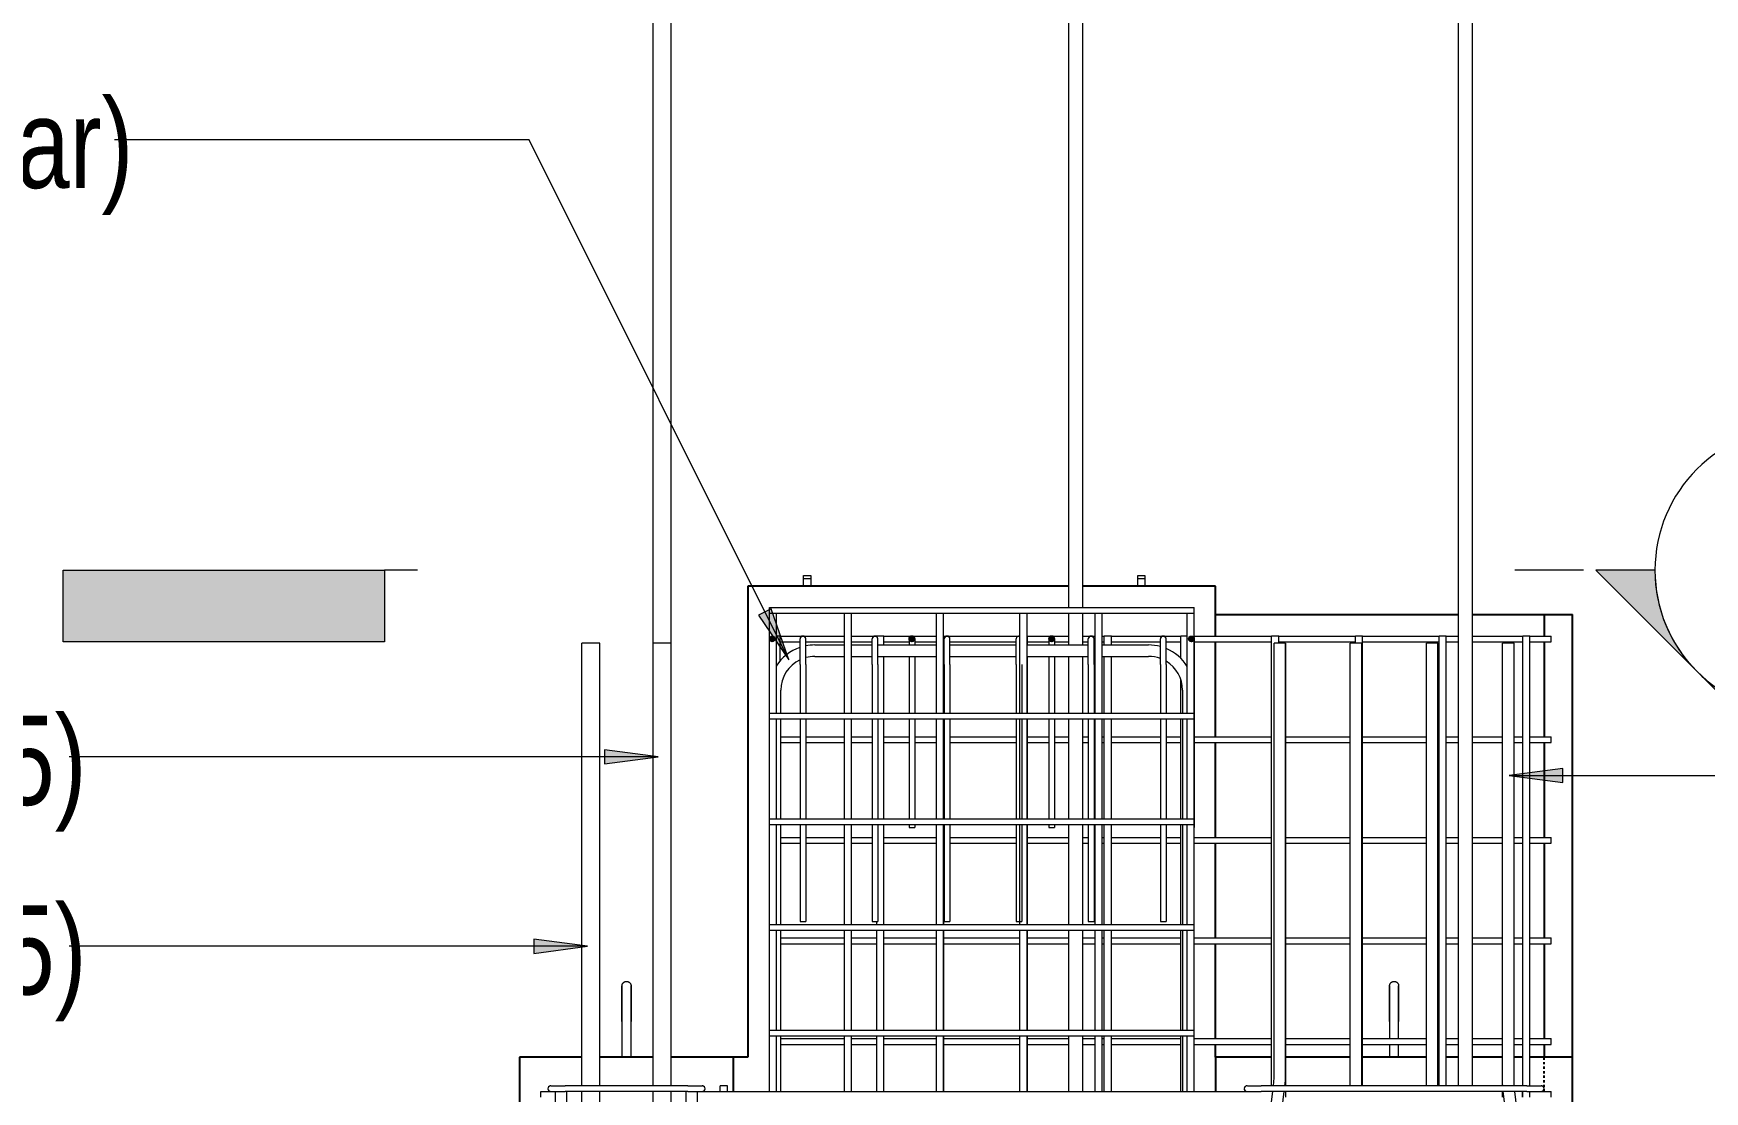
# Model space of a CAD drawing. Header units: millimetres. Extents: x -8986 to 3673, y -4076 to 6166.
# Drawn here: x -7144 to -4804, y 2992 to 4474 of the extents above; entities that cross this region are included whole.
import ezdxf

# ---------------------------------------------------------------- set-up
doc = ezdxf.new("R2010")
doc.units = ezdxf.units.MM
doc.linetypes.add('Dash', pattern=[6.36, 3.18, -3.18])
for name, color, linetype, lineweight in [('A-GENM', 13, 'Continuous', 18), ('A-WALL', 113, 'Continuous', 25), ('A-WALL-HDLN', 110, 'Dash', 25), ('G-ANNO-SYMB', 111, 'Continuous', 9), ('S-RBAR', 171, 'Continuous', 18), ('S-RBAR-IDEN', 171, 'Continuous', 9)]:
    doc.layers.add(name, color=color, linetype=linetype, lineweight=lineweight)
doc.styles.add('Nirmala UI Semilight', font='NirmalaS.ttf', dxfattribs={"width": 0.8, "height": 125})

# ---------------------------------------------------------------- blocks, each defined once
blk = doc.blocks.new('12_7Ø_ Lifting Insert_COLUMN - 12_9Ø Lifting insert-V2-Elevation Front 1')
at = {"layer": 'A-GENM'}
for p, q in [((-6320.2, 3090), (-6320.2, 3040)), ((-6307.5, 3040), (-6307.5, 3090))]:
    blk.add_line(p, q, dxfattribs=at)
at = {"layer": 'A-GENM', "flags": 128}
for points in [[(-6320.2, 3140), (-6320.1, 3140.3), (-6320.1, 3140.5), (-6320.1, 3140.8), (-6320.1, 3141), (-6320, 3141.3), (-6320, 3141.5), (-6319.9, 3141.8), (-6319.8, 3142), (-6319.7, 3142.2), (-6319.7, 3142.5), (-6319.5, 3142.7), (-6319.4, 3142.9), (-6319.3, 3143.2), (-6319.2, 3143.4), (-6319, 3143.6), (-6318.9, 3143.8), (-6318.7, 3144), (-6318.6, 3144.2), (-6318.4, 3144.4), (-6318.2, 3144.6), (-6318, 3144.7), (-6317.8, 3144.9), (-6317.7, 3145.1), (-6317.4, 3145.2), (-6317.2, 3145.3), (-6317, 3145.5), (-6316.8, 3145.6), (-6316.6, 3145.7), (-6316.3, 3145.8), (-6316.1, 3145.9), (-6315.9, 3146), (-6315.6, 3146.1), (-6315.4, 3146.2), (-6315.1, 3146.2), (-6314.9, 3146.3), (-6314.6, 3146.3), (-6314.4, 3146.3), (-6314.1, 3146.3), (-6313.9, 3146.3), (-6313.6, 3146.3), (-6313.4, 3146.3), (-6313.1, 3146.3), (-6312.9, 3146.3), (-6312.6, 3146.2), (-6312.4, 3146.2), (-6312.1, 3146.1), (-6311.9, 3146), (-6311.6, 3146), (-6311.4, 3145.9), (-6311.2, 3145.8), (-6310.9, 3145.7), (-6310.7, 3145.5), (-6310.5, 3145.4), (-6310.3, 3145.3), (-6310.1, 3145.1), (-6309.9, 3145), (-6309.7, 3144.8), (-6309.5, 3144.6), (-6309.3, 3144.5), (-6309.1, 3144.3), (-6309, 3144.1), (-6308.8, 3143.9), (-6308.6, 3143.7), (-6308.5, 3143.5), (-6308.4, 3143.3), (-6308.2, 3143.1), (-6308.1, 3142.8), (-6308, 3142.6), (-6307.9, 3142.4), (-6307.8, 3142.1), (-6307.7, 3141.9), (-6307.7, 3141.6), (-6307.6, 3141.4), (-6307.6, 3141.1), (-6307.5, 3140.9), (-6307.5, 3140.6), (-6307.5, 3140.4), (-6307.5, 3140.1), (-6307.5, 3140)], [(-6320.2, 3090), (-6320.2, 3092), (-6320.2, 3094), (-6320.2, 3096), (-6320.2, 3098), (-6320.2, 3099.9), (-6320.2, 3101.9), (-6320.2, 3103.8), (-6320.2, 3105.7), (-6320.2, 3107.6), (-6320.2, 3109.5), (-6320.2, 3111.3), (-6320.2, 3113.1), (-6320.2, 3114.8), (-6320.2, 3116.6), (-6320.2, 3118.2), (-6320.2, 3119.9), (-6320.2, 3121.4), (-6320.2, 3123), (-6320.2, 3124.4), (-6320.2, 3125.9), (-6320.2, 3127.2), (-6320.2, 3128.5), (-6320.2, 3129.8), (-6320.2, 3131), (-6320.2, 3132.1), (-6320.2, 3133.1), (-6320.2, 3134.1), (-6320.2, 3135), (-6320.2, 3135.8), (-6320.2, 3136.6), (-6320.2, 3137.3), (-6320.2, 3137.9), (-6320.2, 3138.4), (-6320.2, 3138.9), (-6320.2, 3139.3), (-6320.2, 3139.6), (-6320.2, 3139.8), (-6320.2, 3139.9), (-6320.2, 3140), (-6320.2, 3140)], [(-6320.2, 3140), (-6320.2, 3140), (-6320.2, 3139.8), (-6320.2, 3139.6), (-6320.2, 3139.4), (-6320.2, 3139), (-6320.2, 3138.6), (-6320.2, 3138.1), (-6320.2, 3137.5), (-6320.2, 3136.8), (-6320.2, 3136.1), (-6320.2, 3135.2), (-6320.2, 3134.3), (-6320.2, 3133.4), (-6320.2, 3132.4), (-6320.2, 3131.3), (-6320.2, 3130.1), (-6320.2, 3128.9), (-6320.2, 3127.6), (-6320.2, 3126.2), (-6320.2, 3124.8), (-6320.2, 3123.4), (-6320.2, 3121.9), (-6320.2, 3120.3), (-6320.2, 3118.7), (-6320.2, 3117), (-6320.2, 3115.3), (-6320.2, 3113.6), (-6320.2, 3111.8), (-6320.2, 3110), (-6320.2, 3108.1), (-6320.2, 3106.2), (-6320.2, 3104.3), (-6320.2, 3102.4), (-6320.2, 3100.5), (-6320.2, 3098.5), (-6320.2, 3096.5), (-6320.2, 3094.5), (-6320.2, 3092.5), (-6320.2, 3090.5), (-6320.2, 3090)], [(-6307.5, 3090), (-6307.5, 3092), (-6307.5, 3094), (-6307.5, 3096), (-6307.5, 3098), (-6307.5, 3099.9), (-6307.5, 3101.9), (-6307.5, 3103.8), (-6307.5, 3105.7), (-6307.5, 3107.6), (-6307.5, 3109.5), (-6307.5, 3111.3), (-6307.5, 3113.1), (-6307.5, 3114.8), (-6307.5, 3116.6), (-6307.5, 3118.2), (-6307.5, 3119.9), (-6307.5, 3121.4), (-6307.5, 3123), (-6307.5, 3124.4), (-6307.5, 3125.9), (-6307.5, 3127.2), (-6307.5, 3128.5), (-6307.5, 3129.8), (-6307.5, 3131), (-6307.5, 3132.1), (-6307.5, 3133.1), (-6307.5, 3134.1), (-6307.5, 3135), (-6307.5, 3135.8), (-6307.5, 3136.6), (-6307.5, 3137.3), (-6307.5, 3137.9), (-6307.5, 3138.4), (-6307.5, 3138.9), (-6307.5, 3139.3), (-6307.5, 3139.6), (-6307.5, 3139.8), (-6307.5, 3139.9), (-6307.5, 3140), (-6307.5, 3140)], [(-6307.5, 3140), (-6307.5, 3140), (-6307.5, 3139.8), (-6307.5, 3139.6), (-6307.5, 3139.4), (-6307.5, 3139), (-6307.5, 3138.6), (-6307.5, 3138.1), (-6307.5, 3137.5), (-6307.5, 3136.8), (-6307.5, 3136.1), (-6307.5, 3135.2), (-6307.5, 3134.3), (-6307.5, 3133.4), (-6307.5, 3132.4), (-6307.5, 3131.3), (-6307.5, 3130.1), (-6307.5, 3128.9), (-6307.5, 3127.6), (-6307.5, 3126.2), (-6307.5, 3124.8), (-6307.5, 3123.4), (-6307.5, 3121.9), (-6307.5, 3120.3), (-6307.5, 3118.7), (-6307.5, 3117), (-6307.5, 3115.3), (-6307.5, 3113.6), (-6307.5, 3111.8), (-6307.5, 3110), (-6307.5, 3108.1), (-6307.5, 3106.2), (-6307.5, 3104.3), (-6307.5, 3102.4), (-6307.5, 3100.5), (-6307.5, 3098.5), (-6307.5, 3096.5), (-6307.5, 3094.5), (-6307.5, 3092.5), (-6307.5, 3090.5), (-6307.5, 3090)]]:
    blk.add_lwpolyline(points, dxfattribs=at)
blk = doc.blocks.new('RR spread anchor face based - RR-SA-3_0-200-1726827-Elevation Front 1')
at = {"layer": 'A-GENM'}
for p, q in [((-6065.8, 3710), (-6065.8, 3715)), ((-6065.8, 3715), (-6055.8, 3715)), ((-6065.8, 3700), (-6065.8, 3710)), ((-6055.8, 3710), (-6065.8, 3710)), ((-6055.8, 3715), (-6055.8, 3710)), ((-6055.8, 3710), (-6055.8, 3700))]:
    blk.add_line(p, q, dxfattribs=at)
blk = doc.blocks.new('12_7Ø_ Lifting Insert_COLUMN - 12_9Ø Lifting insert-V5-Elevation Front 1')
at = {"layer": 'A-GENM'}
for p, q in [((-5245.2, 3090), (-5245.2, 3066.1)), ((-5232.5, 3066.1), (-5232.5, 3090)), ((-5245.2, 3058.1), (-5245.2, 3040)), ((-5232.5, 3040), (-5232.5, 3058.1))]:
    blk.add_line(p, q, dxfattribs=at)
at = {"layer": 'A-GENM', "flags": 128}
for points in [[(-5245.2, 3140), (-5245.1, 3140.3), (-5245.1, 3140.5), (-5245.1, 3140.8), (-5245.1, 3141), (-5245, 3141.3), (-5245, 3141.5), (-5244.9, 3141.8), (-5244.8, 3142), (-5244.7, 3142.2), (-5244.7, 3142.5), (-5244.5, 3142.7), (-5244.4, 3142.9), (-5244.3, 3143.2), (-5244.2, 3143.4), (-5244, 3143.6), (-5243.9, 3143.8), (-5243.7, 3144), (-5243.6, 3144.2), (-5243.4, 3144.4), (-5243.2, 3144.6), (-5243, 3144.7), (-5242.8, 3144.9), (-5242.7, 3145.1), (-5242.4, 3145.2), (-5242.2, 3145.3), (-5242, 3145.5), (-5241.8, 3145.6), (-5241.6, 3145.7), (-5241.3, 3145.8), (-5241.1, 3145.9), (-5240.9, 3146), (-5240.6, 3146.1), (-5240.4, 3146.2), (-5240.1, 3146.2), (-5239.9, 3146.3), (-5239.6, 3146.3), (-5239.4, 3146.3), (-5239.1, 3146.3), (-5238.9, 3146.3), (-5238.6, 3146.3), (-5238.4, 3146.3), (-5238.1, 3146.3), (-5237.9, 3146.3), (-5237.6, 3146.2), (-5237.4, 3146.2), (-5237.1, 3146.1), (-5236.9, 3146), (-5236.6, 3146), (-5236.4, 3145.9), (-5236.2, 3145.8), (-5235.9, 3145.7), (-5235.7, 3145.5), (-5235.5, 3145.4), (-5235.3, 3145.3), (-5235.1, 3145.1), (-5234.9, 3145), (-5234.7, 3144.8), (-5234.5, 3144.6), (-5234.3, 3144.5), (-5234.1, 3144.3), (-5234, 3144.1), (-5233.8, 3143.9), (-5233.6, 3143.7), (-5233.5, 3143.5), (-5233.4, 3143.3), (-5233.2, 3143.1), (-5233.1, 3142.8), (-5233, 3142.6), (-5232.9, 3142.4), (-5232.8, 3142.1), (-5232.7, 3141.9), (-5232.7, 3141.6), (-5232.6, 3141.4), (-5232.6, 3141.1), (-5232.5, 3140.9), (-5232.5, 3140.6), (-5232.5, 3140.4), (-5232.5, 3140.1), (-5232.5, 3140)], [(-5245.2, 3090), (-5245.2, 3092), (-5245.2, 3094), (-5245.2, 3096), (-5245.2, 3098), (-5245.2, 3099.9), (-5245.2, 3101.9), (-5245.2, 3103.8), (-5245.2, 3105.7), (-5245.2, 3107.6), (-5245.2, 3109.5), (-5245.2, 3111.3), (-5245.2, 3113.1), (-5245.2, 3114.8), (-5245.2, 3116.6), (-5245.2, 3118.2), (-5245.2, 3119.9), (-5245.2, 3121.4), (-5245.2, 3123), (-5245.2, 3124.4), (-5245.2, 3125.9), (-5245.2, 3127.2), (-5245.2, 3128.5), (-5245.2, 3129.8), (-5245.2, 3131), (-5245.2, 3132.1), (-5245.2, 3133.1), (-5245.2, 3134.1), (-5245.2, 3135), (-5245.2, 3135.8), (-5245.2, 3136.6), (-5245.2, 3137.3), (-5245.2, 3137.9), (-5245.2, 3138.4), (-5245.2, 3138.9), (-5245.2, 3139.3), (-5245.2, 3139.6), (-5245.2, 3139.8), (-5245.2, 3139.9), (-5245.2, 3140), (-5245.2, 3140)], [(-5245.2, 3140), (-5245.2, 3140), (-5245.2, 3139.8), (-5245.2, 3139.6), (-5245.2, 3139.4), (-5245.2, 3139), (-5245.2, 3138.6), (-5245.2, 3138.1), (-5245.2, 3137.5), (-5245.2, 3136.8), (-5245.2, 3136.1), (-5245.2, 3135.2), (-5245.2, 3134.3), (-5245.2, 3133.4), (-5245.2, 3132.4), (-5245.2, 3131.3), (-5245.2, 3130.1), (-5245.2, 3128.9), (-5245.2, 3127.6), (-5245.2, 3126.2), (-5245.2, 3124.8), (-5245.2, 3123.4), (-5245.2, 3121.9), (-5245.2, 3120.3), (-5245.2, 3118.7), (-5245.2, 3117), (-5245.2, 3115.3), (-5245.2, 3113.6), (-5245.2, 3111.8), (-5245.2, 3110), (-5245.2, 3108.1), (-5245.2, 3106.2), (-5245.2, 3104.3), (-5245.2, 3102.4), (-5245.2, 3100.5), (-5245.2, 3098.5), (-5245.2, 3096.5), (-5245.2, 3094.5), (-5245.2, 3092.5), (-5245.2, 3090.5), (-5245.2, 3090)], [(-5232.5, 3090), (-5232.5, 3092), (-5232.5, 3094), (-5232.5, 3096), (-5232.5, 3098), (-5232.5, 3099.9), (-5232.5, 3101.9), (-5232.5, 3103.8), (-5232.5, 3105.7), (-5232.5, 3107.6), (-5232.5, 3109.5), (-5232.5, 3111.3), (-5232.5, 3113.1), (-5232.5, 3114.8), (-5232.5, 3116.6), (-5232.5, 3118.2), (-5232.5, 3119.9), (-5232.5, 3121.4), (-5232.5, 3123), (-5232.5, 3124.4), (-5232.5, 3125.9), (-5232.5, 3127.2), (-5232.5, 3128.5), (-5232.5, 3129.8), (-5232.5, 3131), (-5232.5, 3132.1), (-5232.5, 3133.1), (-5232.5, 3134.1), (-5232.5, 3135), (-5232.5, 3135.8), (-5232.5, 3136.6), (-5232.5, 3137.3), (-5232.5, 3137.9), (-5232.5, 3138.4), (-5232.5, 3138.9), (-5232.5, 3139.3), (-5232.5, 3139.6), (-5232.5, 3139.8), (-5232.5, 3139.9), (-5232.5, 3140), (-5232.5, 3140)], [(-5232.5, 3140), (-5232.5, 3140), (-5232.5, 3139.8), (-5232.5, 3139.6), (-5232.5, 3139.4), (-5232.5, 3139), (-5232.5, 3138.6), (-5232.5, 3138.1), (-5232.5, 3137.5), (-5232.5, 3136.8), (-5232.5, 3136.1), (-5232.5, 3135.2), (-5232.5, 3134.3), (-5232.5, 3133.4), (-5232.5, 3132.4), (-5232.5, 3131.3), (-5232.5, 3130.1), (-5232.5, 3128.9), (-5232.5, 3127.6), (-5232.5, 3126.2), (-5232.5, 3124.8), (-5232.5, 3123.4), (-5232.5, 3121.9), (-5232.5, 3120.3), (-5232.5, 3118.7), (-5232.5, 3117), (-5232.5, 3115.3), (-5232.5, 3113.6), (-5232.5, 3111.8), (-5232.5, 3110), (-5232.5, 3108.1), (-5232.5, 3106.2), (-5232.5, 3104.3), (-5232.5, 3102.4), (-5232.5, 3100.5), (-5232.5, 3098.5), (-5232.5, 3096.5), (-5232.5, 3094.5), (-5232.5, 3092.5), (-5232.5, 3090.5), (-5232.5, 3090)]]:
    blk.add_lwpolyline(points, dxfattribs=at)
blk = doc.blocks.new('Detail View - M_Section Tail - Filled Horizontal-14034-Elevation Front 1')
at = {"layer": 'G-ANNO-SYMB'}
blk.add_hatch(color=256, dxfattribs=at).paths.add_polyline_path([(-6652.6, 3622.1), (-6652.6, 3722.1), (-7102.6, 3722.1), (-7102.6, 3622.1)])
for p, q in [((-7102.6, 3622.1), (-7102.6, 3722.1)), ((-7102.6, 3722.1), (-6652.6, 3722.1)), ((-6652.6, 3722.1), (-6652.6, 3622.1)), ((-6652.6, 3622.1), (-7102.6, 3622.1))]:
    blk.add_line(p, q, dxfattribs=at)
blk = doc.blocks.new('Detail View - M_Section Head - Filled SHOP DWG-1002450-Elevation Front 1')
at = {"layer": 'G-ANNO-SYMB'}
h = blk.add_hatch(color=256, dxfattribs=at)
edge = h.paths.add_edge_path()
edge.add_line((-4956.3, 3722.1), (-4873.5, 3722.1))
edge.add_arc((-4673.5, 3722.1), 200, 180, 225)
edge.add_line((-4814.9, 3580.7), (-4956.3, 3722.1))
h = blk.add_hatch(color=256, dxfattribs=at)
edge = h.paths.add_edge_path()
edge.add_line((-4390.6, 3722.1), (-4532.1, 3580.7))
edge.add_arc((-4673.5, 3722.1), 200, 315, 360)
edge.add_line((-4473.5, 3722.1), (-4390.6, 3722.1))
h = blk.add_hatch(color=256, dxfattribs=at)
edge = h.paths.add_edge_path()
edge.add_line((-4673.5, 3439.3), (-4814.9, 3580.7))
edge.add_arc((-4673.5, 3722.1), 200, 225, 270)
edge.add_line((-4673.5, 3522.1), (-4673.5, 3439.3))
h = blk.add_hatch(color=256, dxfattribs=at)
edge = h.paths.add_edge_path()
edge.add_line((-4673.5, 3439.3), (-4673.5, 3522.1))
edge.add_arc((-4673.5, 3722.1), 200, 270, 315)
edge.add_line((-4532.1, 3580.7), (-4673.5, 3439.3))
for p, q in [((-4673.5, 3439.3), (-4956.3, 3722.1)), ((-4873.5, 3722.1), (-4956.3, 3722.1)), ((-4956.3, 3722.1), (-4814.9, 3580.7)), ((-4873.5, 3722.1), (-4956.3, 3722.1)), ((-4673.5, 3439.3), (-4390.6, 3722.1)), ((-4532.1, 3580.7), (-4390.6, 3722.1)), ((-4473.5, 3722.1), (-4390.6, 3722.1)), ((-4390.6, 3722.1), (-4473.5, 3722.1)), ((-4814.9, 3580.7), (-4673.5, 3439.3)), ((-4673.5, 3439.3), (-4532.1, 3580.7)), ((-4673.5, 3522.1), (-4673.5, 3439.3)), ((-4673.5, 3439.3), (-4673.5, 3522.1))]:
    blk.add_line(p, q, dxfattribs=at)
for start, end in [(360, 180), (180, 360), (180, 225), (315, 0), (225, 270), (270, 315)]:
    blk.add_arc((-4673.5, 3722.1), 200, start, end, dxfattribs=at)

msp = doc.modelspace()

# ---------------------------------------------------------------- hatches: boundary and pattern name
at = {"layer": 'S-RBAR'}
h = msp.add_hatch(color=256, dxfattribs=at)
edge = h.paths.add_edge_path()
edge.add_arc((-6109.80383, 3626), 4, 0, 360)
for points in [[(-6109.80383, 3622), (-6105.80383, 3626), (-6109.80383, 3630), (-6113.80383, 3626)], [(-5914.10001, 3622), (-5910.10001, 3626), (-5914.10001, 3630), (-5918.10001, 3626)], [(-5718.39619, 3622), (-5714.39619, 3626), (-5718.39619, 3630), (-5722.39619, 3626)], [(-5522.69238, 3622), (-5518.69238, 3626), (-5522.69238, 3630), (-5526.69238, 3626)]]:
    msp.add_hatch(color=256, dxfattribs=at).paths.add_polyline_path(points)
h = msp.add_hatch(color=256, dxfattribs=at)
edge = h.paths.add_edge_path()
edge.add_arc((-5914.10001, 3626), 4, 0, 360)
h = msp.add_hatch(color=256, dxfattribs=at)
edge = h.paths.add_edge_path()
edge.add_arc((-5718.39619, 3626), 4, 0, 360)
h = msp.add_hatch(color=256, dxfattribs=at)
edge = h.paths.add_edge_path()
edge.add_arc((-5522.69238, 3626), 4, 0, 360)
at = {"layer": 'S-RBAR-IDEN'}
for points in [[(-6086.66981, 3596.68939), (-6111.34651, 3668.19852), (-6129.01359, 3659.37511)], [(-6269.57649, 3460.79738), (-6344.57649, 3470.67131), (-6344.57649, 3450.92344)], [(-5077.7116, 3434.70061), (-5002.7116, 3424.82668), (-5002.7116, 3444.57455)], [(-6368.55571, 3195.45272), (-6443.55571, 3205.32666), (-6443.55571, 3185.57878)]]:
    msp.add_hatch(color=256, dxfattribs=at).paths.add_polyline_path(points)

# ---------------------------------------------------------------- linework, layer by layer
at = {"layer": 'A-WALL'}
for p, q in [((-5695.05383, 3700), (-6143.80383, 3700)), ((-6143.80383, 3700), (-6143.80383, 3040)), ((-5488.77608, 3700), (-5675.05383, 3700)), ((-5488.77608, 3630), (-5488.77608, 3700)), ((-5488.77608, 3660), (-5148.80383, 3660)), ((-5128.80383, 3660), (-4988.80383, 3660)), ((-5028.80383, 3660), (-5028.80383, 3630)), ((-4988.80383, -1395), (-4988.80383, 3660)), ((-5488.77608, 3489.03296), (-5488.77608, 3622)), ((-5028.80383, 3622), (-5028.80383, 3489.03296)), ((-5488.77608, 3348.06591), (-5488.77608, 3481.03296)), ((-5028.80383, 3481.03296), (-5028.80383, 3348.06591)), ((-5488.77608, 3207.09887), (-5488.77608, 3340.06591)), ((-5028.80383, 3340.06591), (-5028.80383, 3207.09887)), ((-5488.77608, 3066.13183), (-5488.77608, 3199.09887)), ((-5028.80383, 3199.09887), (-5028.80383, 3066.13183)), ((-5488.77608, 3040), (-5488.77608, 3058.13183)), ((-5028.80383, 3058.13183), (-5028.80383, 3040)), ((-6376.30383, 3040), (-6463.80383, 3040)), ((-6463.80383, 3040), (-6463.80383, -1395)), ((-6276.30383, 3040), (-6351.30383, 3040)), ((-6143.80383, 3040), (-6251.30383, 3040)), ((-6163.80383, 2992), (-6163.80383, 3040)), ((-5410.33233, 3040), (-5488.80383, 3040)), ((-5488.80383, 3040), (-5488.80383, 2992)), ((-5300.20383, 3040), (-5390.45803, 3040)), ((-5193.40383, 3040), (-5283.08708, 3040)), ((-5175.84182, 3040), (-5177.40383, 3040)), ((-5148.80383, 3040), (-5165.84182, 3040)), ((-5087.14963, 3040), (-5128.80383, 3040)), ((-5058.59657, 3040), (-5070.80383, 3040)), ((-4988.80383, 3040), (-5048.59657, 3040))]:
    msp.add_line(p, q, dxfattribs=at)
at = {"layer": 'A-WALL-HDLN'}
msp.add_line((-5028.80383, 2992), (-5028.80383, 3040), dxfattribs=at)
at = {"layer": 'G-ANNO-SYMB'}
for p, q in [((-6606.55955, 3722.096), (-6652.61649, 3722.096)), ((-4973.48861, 3722.096), (-5069.74402, 3722.096))]:
    msp.add_line(p, q, dxfattribs=at)
at = {"layer": 'S-RBAR'}
for p, q in [((-6276.30383, 3620), (-6276.30383, 4970)), ((-6251.30383, 3620), (-6251.30383, 4970)), ((-5695.05383, 4720), (-5695.05383, 3670)), ((-5675.05383, 4720), (-5675.05383, 3670)), ((-5148.80383, 3000), (-5148.80383, 4720)), ((-5128.80383, 3000), (-5128.80383, 4720)), ((-6113.80383, 3670), (-5518.77608, 3670)), ((-6113.80383, 3662), (-6113.80383, 3670)), ((-6113.80383, 3522), (-6113.80383, 3662)), ((-6113.80383, 3662), (-5518.77608, 3662)), ((-6103.80383, 3522), (-6103.80383, 3662)), ((-6008.67328, 3522), (-6008.67328, 3662)), ((-5998.67328, 3522), (-5998.67328, 3662)), ((-5879.79273, 3522), (-5879.79273, 3662)), ((-5869.79273, 3522), (-5869.79273, 3662)), ((-5762.78718, 3522), (-5762.78718, 3662)), ((-5752.78718, 3522), (-5752.78718, 3662)), ((-5695.05383, 3662), (-5695.05383, 3617.5)), ((-5675.05383, 3662), (-5675.05383, 3617.5)), ((-5657.65663, 3522), (-5657.65663, 3662)), ((-5647.65663, 3522), (-5647.65663, 3662)), ((-5528.77608, 3522), (-5528.77608, 3662)), ((-5518.77608, 3662), (-5518.77608, 3670)), ((-5518.77608, 3522), (-5518.77608, 3662)), ((-6109.80383, 3630), (-6113.80383, 3626)), ((-6105.80383, 3626), (-6109.80383, 3630)), ((-6098.80383, 3630), (-6103.80383, 3630)), ((-6098.80383, 3594.21134), (-6098.80383, 3630)), ((-6098.80383, 3630), (-6008.67328, 3630)), ((-5998.67328, 3630), (-5963.45128, 3630)), ((-5953.45128, 3630), (-5963.45128, 3630)), ((-5963.45128, 3628.86179), (-5963.45128, 3630)), ((-5953.45128, 3617.5), (-5953.45128, 3630)), ((-5953.45128, 3630), (-5879.79273, 3630)), ((-5914.10001, 3630), (-5918.10001, 3626)), ((-5910.10001, 3626), (-5914.10001, 3630)), ((-5869.31333, 3617.5), (-5869.31333, 3630)), ((-5869.31333, 3630), (-5762.78718, 3630)), ((-5752.06808, 3630), (-5752.78718, 3630)), ((-5752.06808, 3617.5), (-5752.06808, 3630)), ((-5752.06808, 3630), (-5695.05383, 3630)), ((-5718.39619, 3630), (-5722.39619, 3626)), ((-5714.39619, 3626), (-5718.39619, 3630)), ((-5675.05383, 3630), (-5657.65663, 3630)), ((-5647.65663, 3630), (-5644.82283, 3630)), ((-5634.82283, 3630), (-5644.82283, 3630)), ((-5644.82283, 3617.5), (-5644.82283, 3630)), ((-5634.82283, 3617.5), (-5634.82283, 3630)), ((-5634.82283, 3630), (-5537.57758, 3630)), ((-5528.77608, 3630), (-5537.57758, 3630)), ((-5537.57758, 3598.7455), (-5537.57758, 3630)), ((-5522.69238, 3630), (-5526.69238, 3626)), ((-5518.69238, 3626), (-5522.69238, 3630)), ((-5518.77608, 3630), (-5410.33233, 3630)), ((-5400.33233, 3630), (-5410.33233, 3630)), ((-5410.33233, 3000), (-5410.33233, 3630)), ((-5400.33233, 3620), (-5400.33233, 3630)), ((-5400.33233, 3630), (-5293.08708, 3630)), ((-5283.08708, 3630), (-5293.08708, 3630)), ((-5293.08708, 3620), (-5293.08708, 3630)), ((-5283.08708, 3000), (-5283.08708, 3630)), ((-5283.08708, 3630), (-5175.84182, 3630)), ((-5165.84182, 3630), (-5175.84182, 3630)), ((-5175.84182, 3000), (-5175.84182, 3630)), ((-5165.84182, 3000), (-5165.84182, 3630)), ((-5165.84182, 3630), (-5148.80383, 3630)), ((-5128.80383, 3630), (-5058.59657, 3630)), ((-5048.59657, 3630), (-5058.59657, 3630)), ((-5058.59657, 3000), (-5058.59657, 3630)), ((-5048.59657, 3000), (-5048.59657, 3630)), ((-5048.59657, 3630), (-5018.80383, 3630)), ((-5018.80383, 3622), (-5018.80383, 3630)), ((-6351.30383, 3620), (-6376.30383, 3620)), ((-6376.30383, 3000), (-6376.30383, 3620)), ((-6351.30383, 3000), (-6351.30383, 3620)), ((-6251.30383, 3620), (-6276.30383, 3620)), ((-6276.30383, 3000), (-6276.30383, 3620)), ((-6251.30383, 3000), (-6251.30383, 3620)), ((-6113.80383, 3626), (-6109.80383, 3622)), ((-6109.80383, 3622), (-6105.80383, 3626)), ((-6098.80383, 3622), (-6070.70473, 3622)), ((-6070.70473, 3590), (-6070.70473, 3626)), ((-6062.70473, 3590), (-6062.70473, 3626)), ((-6062.70473, 3622), (-6008.67328, 3622)), ((-6050.30383, 3617.5), (-6008.67328, 3617.5)), ((-5998.67328, 3622), (-5969.79227, 3622)), ((-5998.67328, 3617.5), (-5969.79227, 3617.5)), ((-5969.79227, 3590), (-5969.79227, 3626)), ((-5961.79227, 3590), (-5961.79227, 3626)), ((-5961.79227, 3617.5), (-5879.79273, 3617.5)), ((-5953.45128, 3622), (-5918.10001, 3622)), ((-5918.10001, 3626), (-5918.10001, 3617.92247)), ((-5918.10001, 3626), (-5914.10001, 3622)), ((-5914.10001, 3622), (-5910.10001, 3626)), ((-5910.10001, 3626), (-5910.10001, 3617.92247)), ((-5910.10001, 3622), (-5879.79273, 3622)), ((-5869.79273, 3617.5), (-5868.87982, 3617.5)), ((-5868.87982, 3590), (-5868.87982, 3626)), ((-5860.87982, 3590), (-5860.87982, 3626)), ((-5860.87982, 3622), (-5767.96736, 3622)), ((-5860.87982, 3617.5), (-5767.96736, 3617.5)), ((-5767.96736, 3590), (-5767.96736, 3626)), ((-5752.78718, 3617.5), (-5667.0549, 3617.5)), ((-5752.06808, 3622), (-5722.39619, 3622)), ((-5722.39619, 3626), (-5722.39619, 3617.92247)), ((-5722.39619, 3626), (-5718.39619, 3622)), ((-5718.39619, 3622), (-5714.39619, 3626)), ((-5714.39619, 3626), (-5714.39619, 3617.92247)), ((-5714.39619, 3622), (-5695.05383, 3622)), ((-5675.05383, 3622), (-5667.0549, 3622)), ((-5667.0549, 3590), (-5667.0549, 3626)), ((-5659.0549, 3590), (-5659.0549, 3626)), ((-5659.0549, 3622), (-5657.65663, 3622)), ((-5659.0549, 3617.5), (-5657.65663, 3617.5)), ((-5647.65663, 3622), (-5644.82283, 3622)), ((-5647.65663, 3617.5), (-5582.5984, 3617.5)), ((-5634.82283, 3622), (-5566.14244, 3622)), ((-5566.14244, 3590), (-5566.14244, 3626)), ((-5558.14244, 3590), (-5558.14244, 3626)), ((-5558.14244, 3622), (-5537.57758, 3622)), ((-5526.69238, 3626), (-5522.69238, 3622)), ((-5522.69238, 3622), (-5518.69238, 3626)), ((-5518.69238, 3626), (-5518.69238, 3606)), ((-5518.69238, 3622), (-5410.33233, 3622)), ((-5518.69238, 3606), (-5518.69238, 3362)), ((-5390.80383, 3620), (-5406.80383, 3620)), ((-5406.80383, 3011.45708), (-5406.80383, 3620)), ((-5400.33233, 3622), (-5293.08708, 3622)), ((-5390.80383, 3011.45708), (-5390.80383, 3620)), ((-5390.45803, 3000), (-5390.45803, 3620)), ((-5284.20383, 3620), (-5300.20383, 3620)), ((-5300.20383, 3000), (-5300.20383, 3620)), ((-5284.20383, 3000), (-5284.20383, 3620)), ((-5283.08708, 3622), (-5175.84182, 3622)), ((-5177.40383, 3620), (-5193.40383, 3620)), ((-5193.40383, 3000), (-5193.40383, 3620)), ((-5177.40383, 3000), (-5177.40383, 3620)), ((-5165.84182, 3622), (-5148.80383, 3622)), ((-5128.80383, 3622), (-5058.59657, 3622)), ((-5087.14963, 3000), (-5087.14963, 3620)), ((-5070.80383, 3620), (-5086.80383, 3620)), ((-5086.80383, 3003.21528), (-5086.80383, 3620)), ((-5070.80383, 3003.21528), (-5070.80383, 3620)), ((-5048.59657, 3622), (-5018.80383, 3622)), ((-6070.70473, 3590), (-6070.70473, 3522)), ((-6062.70473, 3590), (-6062.70473, 3522)), ((-6050.30383, 3601.5), (-6008.67328, 3601.5)), ((-5998.67328, 3601.5), (-5969.79227, 3601.5)), ((-5969.79227, 3590), (-5969.79227, 3522)), ((-5961.79227, 3601.5), (-5879.79273, 3601.5)), ((-5961.79227, 3590), (-5961.79227, 3522)), ((-5953.45128, 3522), (-5953.45128, 3601.5)), ((-5918.10001, 3601.5), (-5918.10001, 3522)), ((-5910.10001, 3601.5), (-5910.10001, 3522)), ((-5869.79273, 3601.5), (-5868.87982, 3601.5)), ((-5869.31333, 3522), (-5869.31333, 3601.5)), ((-5868.87982, 3590), (-5868.87982, 3522)), ((-5860.87982, 3601.5), (-5767.96736, 3601.5)), ((-5860.87982, 3590), (-5860.87982, 3522)), ((-5767.96736, 3590), (-5767.96736, 3522)), ((-5759.96736, 3590), (-5759.96736, 3522)), ((-5752.78718, 3601.5), (-5667.0549, 3601.5)), ((-5752.06808, 3522), (-5752.06808, 3601.5)), ((-5722.39619, 3601.5), (-5722.39619, 3522)), ((-5714.39619, 3601.5), (-5714.39619, 3522)), ((-5695.05383, 3601.5), (-5695.05383, 3522)), ((-5675.05383, 3601.5), (-5675.05383, 3522)), ((-5667.0549, 3590), (-5667.0549, 3522)), ((-5659.0549, 3601.5), (-5657.65663, 3601.5)), ((-5659.0549, 3590), (-5659.0549, 3522)), ((-5647.65663, 3601.5), (-5582.5984, 3601.5)), ((-5644.82283, 3522), (-5644.82283, 3601.5)), ((-5634.82283, 3522), (-5634.82283, 3601.5)), ((-5566.14244, 3590), (-5566.14244, 3522)), ((-5558.14244, 3590), (-5558.14244, 3522)), ((-5537.57758, 3522), (-5537.57758, 3568.37172)), ((-6097.80383, 3522), (-6097.80383, 3554)), ((-5535.0984, 3554), (-5535.0984, 3522)), ((-6113.80383, 3522), (-5518.77608, 3522)), ((-6113.80383, 3514), (-6113.80383, 3522)), ((-6113.80383, 3374), (-6113.80383, 3514)), ((-6113.80383, 3514), (-5518.77608, 3514)), ((-6103.80383, 3374), (-6103.80383, 3514)), ((-6097.80383, 3374), (-6097.80383, 3514)), ((-6070.70473, 3514), (-6070.70473, 3374)), ((-6062.70473, 3514), (-6062.70473, 3374)), ((-6008.67328, 3374), (-6008.67328, 3514)), ((-5998.67328, 3374), (-5998.67328, 3514)), ((-5969.79227, 3514), (-5969.79227, 3374)), ((-5961.79227, 3514), (-5961.79227, 3374)), ((-5953.45128, 3374), (-5953.45128, 3514)), ((-5918.10001, 3514), (-5918.10001, 3374)), ((-5910.10001, 3514), (-5910.10001, 3374)), ((-5879.79273, 3374), (-5879.79273, 3514)), ((-5869.79273, 3374), (-5869.79273, 3514)), ((-5869.31333, 3374), (-5869.31333, 3514)), ((-5868.87982, 3514), (-5868.87982, 3374)), ((-5860.87982, 3514), (-5860.87982, 3374)), ((-5767.96736, 3514), (-5767.96736, 3374)), ((-5762.78718, 3374), (-5762.78718, 3514)), ((-5759.96736, 3514), (-5759.96736, 3374)), ((-5752.78718, 3374), (-5752.78718, 3514)), ((-5752.06808, 3374), (-5752.06808, 3514)), ((-5722.39619, 3514), (-5722.39619, 3374)), ((-5714.39619, 3514), (-5714.39619, 3374)), ((-5695.05383, 3514), (-5695.05383, 3374)), ((-5675.05383, 3514), (-5675.05383, 3374)), ((-5667.0549, 3514), (-5667.0549, 3374)), ((-5659.0549, 3514), (-5659.0549, 3374)), ((-5657.65663, 3374), (-5657.65663, 3514)), ((-5647.65663, 3374), (-5647.65663, 3514)), ((-5644.82283, 3374), (-5644.82283, 3514)), ((-5634.82283, 3374), (-5634.82283, 3514)), ((-5566.14244, 3514), (-5566.14244, 3374)), ((-5558.14244, 3514), (-5558.14244, 3374)), ((-5537.57758, 3374), (-5537.57758, 3514)), ((-5535.0984, 3514), (-5535.0984, 3374)), ((-5528.77608, 3374), (-5528.77608, 3514)), ((-5518.77608, 3514), (-5518.77608, 3522)), ((-5518.77608, 3374), (-5518.77608, 3514)), ((-6097.80383, 3489.03296), (-6070.70473, 3489.03296)), ((-6062.70473, 3489.03296), (-6008.67328, 3489.03296)), ((-5998.67328, 3489.03296), (-5969.79227, 3489.03296)), ((-5953.45128, 3489.03296), (-5918.10001, 3489.03296)), ((-5910.10001, 3489.03296), (-5879.79273, 3489.03296)), ((-5860.87982, 3489.03296), (-5767.96736, 3489.03296)), ((-5752.06808, 3489.03296), (-5722.39619, 3489.03296)), ((-5714.39619, 3489.03296), (-5695.05383, 3489.03296)), ((-5675.05383, 3489.03296), (-5667.0549, 3489.03296)), ((-5659.0549, 3489.03296), (-5657.65663, 3489.03296)), ((-5647.65663, 3489.03296), (-5644.82283, 3489.03296)), ((-5634.82283, 3489.03296), (-5566.14244, 3489.03296)), ((-5558.14244, 3489.03296), (-5537.57758, 3489.03296)), ((-5518.69238, 3489.03296), (-5410.33233, 3489.03296)), ((-5390.45803, 3489.03296), (-5300.20383, 3489.03296)), ((-5283.08708, 3489.03296), (-5193.40383, 3489.03296)), ((-5177.40383, 3489.03296), (-5175.84182, 3489.03296)), ((-5165.84182, 3489.03296), (-5148.80383, 3489.03296)), ((-5128.80383, 3489.03296), (-5087.14963, 3489.03296)), ((-5070.80383, 3489.03296), (-5058.59657, 3489.03296)), ((-5048.59657, 3489.03296), (-5018.80383, 3489.03296)), ((-5018.80383, 3481.03296), (-5018.80383, 3489.03296)), ((-6097.80383, 3481.03296), (-6070.70473, 3481.03296)), ((-6062.70473, 3481.03296), (-6008.67328, 3481.03296)), ((-5998.67328, 3481.03296), (-5969.79227, 3481.03296)), ((-5953.45128, 3481.03296), (-5918.10001, 3481.03296)), ((-5910.10001, 3481.03296), (-5879.79273, 3481.03296)), ((-5860.87982, 3481.03296), (-5767.96736, 3481.03296)), ((-5752.06808, 3481.03296), (-5722.39619, 3481.03296)), ((-5714.39619, 3481.03296), (-5695.05383, 3481.03296)), ((-5675.05383, 3481.03296), (-5667.0549, 3481.03296)), ((-5659.0549, 3481.03296), (-5657.65663, 3481.03296)), ((-5647.65663, 3481.03296), (-5644.82283, 3481.03296)), ((-5634.82283, 3481.03296), (-5566.14244, 3481.03296)), ((-5558.14244, 3481.03296), (-5537.57758, 3481.03296)), ((-5518.69238, 3481.03296), (-5410.33233, 3481.03296)), ((-5390.45803, 3481.03296), (-5300.20383, 3481.03296)), ((-5283.08708, 3481.03296), (-5193.40383, 3481.03296)), ((-5177.40383, 3481.03296), (-5175.84182, 3481.03296)), ((-5165.84182, 3481.03296), (-5148.80383, 3481.03296)), ((-5128.80383, 3481.03296), (-5087.14963, 3481.03296)), ((-5070.80383, 3481.03296), (-5058.59657, 3481.03296)), ((-5048.59657, 3481.03296), (-5018.80383, 3481.03296)), ((-6113.80383, 3374), (-5518.77608, 3374)), ((-6113.80383, 3366), (-6113.80383, 3374)), ((-5518.77608, 3366), (-5518.77608, 3374)), ((-6113.80383, 3226), (-6113.80383, 3366)), ((-6113.80383, 3366), (-5518.77608, 3366)), ((-6103.80383, 3226), (-6103.80383, 3366)), ((-6097.80383, 3226), (-6097.80383, 3366)), ((-6097.80383, 3348.06591), (-6070.70473, 3348.06591)), ((-6070.70473, 3366), (-6070.70473, 3230)), ((-6062.70473, 3366), (-6062.70473, 3230)), ((-6062.70473, 3348.06591), (-6008.67328, 3348.06591)), ((-6008.67328, 3226), (-6008.67328, 3366)), ((-5998.67328, 3226), (-5998.67328, 3366)), ((-5998.67328, 3348.06591), (-5969.79227, 3348.06591)), ((-5969.79227, 3366), (-5969.79227, 3230)), ((-5961.79227, 3366), (-5961.79227, 3230)), ((-5953.45128, 3226), (-5953.45128, 3366)), ((-5953.45128, 3348.06591), (-5879.79273, 3348.06591)), ((-5918.10001, 3366), (-5918.10001, 3362)), ((-5918.10001, 3362), (-5910.10001, 3362)), ((-5910.10001, 3366), (-5910.10001, 3362)), ((-5879.79273, 3226), (-5879.79273, 3366)), ((-5869.79273, 3226), (-5869.79273, 3366)), ((-5869.31333, 3226), (-5869.31333, 3366)), ((-5868.87982, 3366), (-5868.87982, 3230)), ((-5860.87982, 3366), (-5860.87982, 3230)), ((-5860.87982, 3348.06591), (-5767.96736, 3348.06591)), ((-5767.96736, 3366), (-5767.96736, 3230)), ((-5762.78718, 3226), (-5762.78718, 3366)), ((-5759.96736, 3366), (-5759.96736, 3230)), ((-5752.78718, 3226), (-5752.78718, 3366)), ((-5752.06808, 3226), (-5752.06808, 3366)), ((-5752.06808, 3348.06591), (-5695.05383, 3348.06591)), ((-5722.39619, 3366), (-5722.39619, 3362)), ((-5722.39619, 3362), (-5714.39619, 3362)), ((-5714.39619, 3366), (-5714.39619, 3362)), ((-5695.05383, 3366), (-5695.05383, 3226)), ((-5675.05383, 3366), (-5675.05383, 3226)), ((-5675.05383, 3348.06591), (-5667.0549, 3348.06591)), ((-5667.0549, 3366), (-5667.0549, 3230)), ((-5659.0549, 3366), (-5659.0549, 3230)), ((-5659.0549, 3348.06591), (-5657.65663, 3348.06591)), ((-5657.65663, 3226), (-5657.65663, 3366)), ((-5647.65663, 3226), (-5647.65663, 3366)), ((-5647.65663, 3348.06591), (-5644.82283, 3348.06591)), ((-5644.82283, 3226), (-5644.82283, 3366)), ((-5634.82283, 3226), (-5634.82283, 3366)), ((-5634.82283, 3348.06591), (-5566.14244, 3348.06591)), ((-5566.14244, 3366), (-5566.14244, 3230)), ((-5558.14244, 3366), (-5558.14244, 3230)), ((-5558.14244, 3348.06591), (-5537.57758, 3348.06591)), ((-5537.57758, 3226), (-5537.57758, 3366)), ((-5535.0984, 3366), (-5535.0984, 3226)), ((-5528.77608, 3226), (-5528.77608, 3366)), ((-5518.77608, 3226), (-5518.77608, 3366)), ((-5518.77608, 3348.06591), (-5410.33233, 3348.06591)), ((-5390.45803, 3348.06591), (-5300.20383, 3348.06591)), ((-5283.08708, 3348.06591), (-5193.40383, 3348.06591)), ((-5177.40383, 3348.06591), (-5175.84182, 3348.06591)), ((-5165.84182, 3348.06591), (-5148.80383, 3348.06591)), ((-5128.80383, 3348.06591), (-5087.14963, 3348.06591)), ((-5070.80383, 3348.06591), (-5058.59657, 3348.06591)), ((-5048.59657, 3348.06591), (-5018.80383, 3348.06591)), ((-5018.80383, 3340.06591), (-5018.80383, 3348.06591)), ((-6097.80383, 3340.06591), (-6070.70473, 3340.06591)), ((-6062.70473, 3340.06591), (-6008.67328, 3340.06591)), ((-5998.67328, 3340.06591), (-5969.79227, 3340.06591)), ((-5953.45128, 3340.06591), (-5879.79273, 3340.06591)), ((-5860.87982, 3340.06591), (-5767.96736, 3340.06591)), ((-5752.06808, 3340.06591), (-5695.05383, 3340.06591)), ((-5675.05383, 3340.06591), (-5667.0549, 3340.06591)), ((-5659.0549, 3340.06591), (-5657.65663, 3340.06591)), ((-5647.65663, 3340.06591), (-5644.82283, 3340.06591)), ((-5634.82283, 3340.06591), (-5566.14244, 3340.06591)), ((-5558.14244, 3340.06591), (-5537.57758, 3340.06591)), ((-5518.77608, 3340.06591), (-5410.33233, 3340.06591)), ((-5390.45803, 3340.06591), (-5300.20383, 3340.06591)), ((-5283.08708, 3340.06591), (-5193.40383, 3340.06591)), ((-5177.40383, 3340.06591), (-5175.84182, 3340.06591)), ((-5165.84182, 3340.06591), (-5148.80383, 3340.06591)), ((-5128.80383, 3340.06591), (-5087.14963, 3340.06591)), ((-5070.80383, 3340.06591), (-5058.59657, 3340.06591)), ((-5048.59657, 3340.06591), (-5018.80383, 3340.06591)), ((-6070.70473, 3230), (-6062.70473, 3230)), ((-5969.79227, 3230), (-5961.79227, 3230)), ((-5963.45128, 3226), (-5963.45128, 3230)), ((-5868.87982, 3230), (-5860.87982, 3230)), ((-5767.96736, 3230), (-5759.96736, 3230)), ((-5667.0549, 3230), (-5659.0549, 3230)), ((-5566.14244, 3230), (-5558.14244, 3230)), ((-6113.80383, 3226), (-5518.77608, 3226)), ((-6113.80383, 3218), (-6113.80383, 3226)), ((-6113.80383, 3078), (-6113.80383, 3218)), ((-6113.80383, 3218), (-5518.77608, 3218)), ((-6103.80383, 3078), (-6103.80383, 3218)), ((-6097.80383, 3078), (-6097.80383, 3218)), ((-6097.80383, 3207.09887), (-6008.67328, 3207.09887)), ((-6008.67328, 3078), (-6008.67328, 3218)), ((-5998.67328, 3078), (-5998.67328, 3218)), ((-5998.67328, 3207.09887), (-5963.45128, 3207.09887)), ((-5963.45128, 3078), (-5963.45128, 3218)), ((-5953.45128, 3078), (-5953.45128, 3218)), ((-5953.45128, 3207.09887), (-5879.79273, 3207.09887)), ((-5879.79273, 3078), (-5879.79273, 3218)), ((-5869.79273, 3078), (-5869.79273, 3218)), ((-5869.31333, 3078), (-5869.31333, 3218)), ((-5869.31333, 3207.09887), (-5762.78718, 3207.09887)), ((-5762.78718, 3078), (-5762.78718, 3218)), ((-5752.78718, 3078), (-5752.78718, 3218)), ((-5752.06808, 3078), (-5752.06808, 3218)), ((-5752.06808, 3207.09887), (-5695.05383, 3207.09887)), ((-5695.05383, 3218), (-5695.05383, 3078)), ((-5675.05383, 3218), (-5675.05383, 3078)), ((-5675.05383, 3207.09887), (-5657.65663, 3207.09887)), ((-5657.65663, 3078), (-5657.65663, 3218)), ((-5647.65663, 3078), (-5647.65663, 3218)), ((-5647.65663, 3207.09887), (-5644.82283, 3207.09887)), ((-5644.82283, 3078), (-5644.82283, 3218)), ((-5634.82283, 3078), (-5634.82283, 3218)), ((-5634.82283, 3207.09887), (-5537.57758, 3207.09887)), ((-5537.57758, 3078), (-5537.57758, 3218)), ((-5535.0984, 3218), (-5535.0984, 3078)), ((-5528.77608, 3078), (-5528.77608, 3218)), ((-5518.77608, 3218), (-5518.77608, 3226)), ((-5518.77608, 3078), (-5518.77608, 3218)), ((-5518.77608, 3207.09887), (-5410.33233, 3207.09887)), ((-5390.45803, 3207.09887), (-5300.20383, 3207.09887)), ((-5283.08708, 3207.09887), (-5193.40383, 3207.09887)), ((-5177.40383, 3207.09887), (-5175.84182, 3207.09887)), ((-5165.84182, 3207.09887), (-5148.80383, 3207.09887)), ((-5128.80383, 3207.09887), (-5087.14963, 3207.09887)), ((-5070.80383, 3207.09887), (-5058.59657, 3207.09887)), ((-5048.59657, 3207.09887), (-5018.80383, 3207.09887)), ((-5018.80383, 3199.09887), (-5018.80383, 3207.09887)), ((-6097.80383, 3199.09887), (-6008.67328, 3199.09887)), ((-5998.67328, 3199.09887), (-5963.45128, 3199.09887)), ((-5953.45128, 3199.09887), (-5879.79273, 3199.09887)), ((-5869.31333, 3199.09887), (-5762.78718, 3199.09887)), ((-5752.06808, 3199.09887), (-5695.05383, 3199.09887)), ((-5675.05383, 3199.09887), (-5657.65663, 3199.09887)), ((-5647.65663, 3199.09887), (-5644.82283, 3199.09887)), ((-5634.82283, 3199.09887), (-5537.57758, 3199.09887)), ((-5518.77608, 3199.09887), (-5410.33233, 3199.09887)), ((-5390.45803, 3199.09887), (-5300.20383, 3199.09887)), ((-5283.08708, 3199.09887), (-5193.40383, 3199.09887)), ((-5177.40383, 3199.09887), (-5175.84182, 3199.09887)), ((-5165.84182, 3199.09887), (-5148.80383, 3199.09887)), ((-5128.80383, 3199.09887), (-5087.14963, 3199.09887)), ((-5070.80383, 3199.09887), (-5058.59657, 3199.09887)), ((-5048.59657, 3199.09887), (-5018.80383, 3199.09887)), ((-6113.80383, 3078), (-5518.77608, 3078)), ((-6113.80383, 3070), (-6113.80383, 3078)), ((-6113.80383, 2992), (-6113.80383, 3070)), ((-6113.80383, 3070), (-5518.77608, 3070)), ((-6103.80383, 2992), (-6103.80383, 3070)), ((-6097.80383, 2992), (-6097.80383, 3070)), ((-6097.80383, 3066.13183), (-6008.67328, 3066.13183)), ((-6008.67328, 2992), (-6008.67328, 3070)), ((-5998.67328, 2992), (-5998.67328, 3070)), ((-5998.67328, 3066.13183), (-5963.45128, 3066.13183)), ((-5963.45128, 2992), (-5963.45128, 3070)), ((-5953.45128, 2992), (-5953.45128, 3070)), ((-5953.45128, 3066.13183), (-5879.79273, 3066.13183)), ((-5879.79273, 2992), (-5879.79273, 3070)), ((-5869.79273, 2992), (-5869.79273, 3070)), ((-5869.31333, 2992), (-5869.31333, 3070)), ((-5869.31333, 3066.13183), (-5762.78718, 3066.13183)), ((-5762.78718, 2992), (-5762.78718, 3070)), ((-5752.78718, 2992), (-5752.78718, 3070)), ((-5752.06808, 2992), (-5752.06808, 3070)), ((-5752.06808, 3066.13183), (-5695.05383, 3066.13183)), ((-5695.05383, 3070), (-5695.05383, 2992)), ((-5675.05383, 3070), (-5675.05383, 2992)), ((-5675.05383, 3066.13183), (-5657.65663, 3066.13183)), ((-5657.65663, 2992), (-5657.65663, 3070)), ((-5647.65663, 2992), (-5647.65663, 3070)), ((-5647.65663, 3066.13183), (-5644.82283, 3066.13183)), ((-5644.82283, 2992), (-5644.82283, 3070)), ((-5634.82283, 2992), (-5634.82283, 3070)), ((-5634.82283, 3066.13183), (-5537.57758, 3066.13183)), ((-5537.57758, 2992), (-5537.57758, 3070)), ((-5535.0984, 3070), (-5535.0984, 2992)), ((-5528.77608, 2992), (-5528.77608, 3070)), ((-5518.77608, 3070), (-5518.77608, 3078)), ((-5518.77608, 2992), (-5518.77608, 3070)), ((-5518.77608, 3066.13183), (-5410.33233, 3066.13183)), ((-5390.45803, 3066.13183), (-5300.20383, 3066.13183)), ((-5283.08708, 3066.13183), (-5193.40383, 3066.13183)), ((-5177.40383, 3066.13183), (-5175.84182, 3066.13183)), ((-5165.84182, 3066.13183), (-5148.80383, 3066.13183)), ((-5128.80383, 3066.13183), (-5087.14963, 3066.13183)), ((-5070.80383, 3066.13183), (-5058.59657, 3066.13183)), ((-5048.59657, 3066.13183), (-5018.80383, 3066.13183)), ((-5018.80383, 3058.13183), (-5018.80383, 3066.13183)), ((-6097.80383, 3058.13183), (-6008.67328, 3058.13183)), ((-5998.67328, 3058.13183), (-5963.45128, 3058.13183)), ((-5953.45128, 3058.13183), (-5879.79273, 3058.13183)), ((-5869.31333, 3058.13183), (-5762.78718, 3058.13183)), ((-5752.06808, 3058.13183), (-5695.05383, 3058.13183)), ((-5675.05383, 3058.13183), (-5657.65663, 3058.13183)), ((-5647.65663, 3058.13183), (-5644.82283, 3058.13183)), ((-5634.82283, 3058.13183), (-5537.57758, 3058.13183)), ((-5518.77608, 3058.13183), (-5410.33233, 3058.13183)), ((-5390.45803, 3058.13183), (-5300.20383, 3058.13183)), ((-5283.08708, 3058.13183), (-5193.40383, 3058.13183)), ((-5177.40383, 3058.13183), (-5175.84182, 3058.13183)), ((-5165.84182, 3058.13183), (-5148.80383, 3058.13183)), ((-5128.80383, 3058.13183), (-5087.14963, 3058.13183)), ((-5070.80383, 3058.13183), (-5058.59657, 3058.13183)), ((-5048.59657, 3058.13183), (-5018.80383, 3058.13183)), ((-6419.80383, 3000), (-6419.7204, 3000)), ((-6419.12235, 3000), (-6413.94597, 3000)), ((-6413.94597, 3000), (-6399.80383, 3000)), ((-6227.80383, 3000), (-6399.80383, 3000)), ((-6227.80383, 3000), (-6207.80383, 3000)), ((-6172.5004, 3000), (-6182.5004, 3000)), ((-6182.5004, 2992), (-6182.5004, 3000)), ((-6172.5004, 2992), (-6172.5004, 3000)), ((-5444.80383, 3000), (-5444.7204, 3000)), ((-5444.12235, 3000), (-5438.94597, 3000)), ((-5438.94597, 3000), (-5424.80383, 3000)), ((-5052.80383, 3000), (-5424.80383, 3000)), ((-5407.85793, 3000), (-5407.17207, 3005.50095)), ((-5407.17207, 3005.50095), (-5406.80527, 3011.08246)), ((-5406.80527, 3011.08246), (-5406.80383, 3011.45708)), ((-5391.73405, 3000), (-5391.295, 3003.52136)), ((-5391.295, 3003.52136), (-5391.04941, 3007.48922)), ((-5391.04941, 3007.48922), (-5390.80383, 3011.45708)), ((-5086.60483, 3000), (-5086.80383, 3003.21528)), ((-5070.80239, 3002.84066), (-5070.80383, 3003.21528)), ((-5070.61571, 3000), (-5070.80239, 3002.84066)), ((-5052.80383, 3000), (-5032.80383, 3000)), ((-6433.80383, 2992), (-6419.80383, 2992)), ((-6433.80383, 2984), (-6433.80383, 2992)), ((-6419.80383, 2992), (-6415.07244, 2992)), ((-6415.17735, 2992), (-6412.5966, 2992)), ((-6413.30383, 2911.75), (-6413.30383, 2992)), ((-6412.72163, 2992), (-6399.80383, 2992)), ((-6227.80383, 2992), (-6399.80383, 2992)), ((-6397.30383, 2911.75), (-6397.30383, 2992)), ((-6376.30383, 2911.75), (-6376.30383, 2992)), ((-6351.30383, 2911.75), (-6351.30383, 2992)), ((-6276.30383, 2911.75), (-6276.30383, 2992)), ((-6251.30383, 2911.75), (-6251.30383, 2992)), ((-6230.30383, 2911.75), (-6230.30383, 2992)), ((-6227.80383, 2992), (-6207.80383, 2992)), ((-6214.30383, 2911.75), (-6214.30383, 2992)), ((-6207.80383, 2992), (-5444.80383, 2992)), ((-5444.80383, 2992), (-5440.07244, 2992)), ((-5440.17735, 2992), (-5437.5966, 2992)), ((-5437.72163, 2992), (-5424.80383, 2992)), ((-5052.80383, 2992), (-5424.80383, 2992)), ((-5418.86112, 2911.75), (-5408.85539, 2992)), ((-5402.73724, 2911.75), (-5392.7315, 2992)), ((-5390.45803, 2983.93359), (-5390.45803, 2992)), ((-5087.14963, 2983.93359), (-5087.14963, 2992)), ((-5075.89803, 2911.75), (-5085.90376, 2992)), ((-5059.77414, 2911.75), (-5069.77987, 2992)), ((-5058.80383, 2984), (-5058.80383, 2992)), ((-5058.59657, 2983.93359), (-5058.59657, 2992)), ((-5052.80383, 2992), (-5032.80383, 2992)), ((-5048.59657, 2983.93359), (-5048.59657, 2992)), ((-5032.80383, 2992), (-5018.80383, 2992)), ((-5018.80383, 2984), (-5018.80383, 2992))]:
    msp.add_line(p, q, dxfattribs=at)
for centre in [(-6109.80383, 3626), (-5914.10001, 3626), (-5718.39619, 3626), (-5522.69238, 3626)]:
    msp.add_circle(centre, 4, dxfattribs=at)
for centre, radius, start, end in [((-6066.70473, 3626), 4, 0, 180), ((-6066.70473, 3626), 4, 105, 150), ((-6066.70473, 3626), 4, 30, 75), ((-5965.79227, 3626), 4, 0, 180), ((-5965.79227, 3626), 4, 105, 150), ((-5965.79227, 3626), 4, 30, 75), ((-5914.10001, 3626), 4, 0, 180), ((-5864.87982, 3626), 4, 0, 180), ((-5864.87982, 3626), 4, 105, 150), ((-5864.87982, 3626), 4, 30, 75), ((-5763.96736, 3626), 4, 75, 180), ((-5763.96736, 3626), 4, 105, 150), ((-5718.39619, 3626), 4, 0, 180), ((-5663.0549, 3626), 4, 0, 180), ((-5663.0549, 3626), 4, 105, 147.57810633), ((-5663.0549, 3626), 4, 30, 75), ((-5562.14244, 3626), 4, 0, 180), ((-5562.14244, 3626), 4, 105, 150), ((-5562.14244, 3626), 4, 30, 75), ((-6050.30383, 3554), 63.5, 108.93120171, 147.78134384), ((-6066.70473, 3626), 4, 165, 180), ((-6050.30383, 3554), 63.5, 90, 101.31812475), ((-5965.79227, 3626), 4, 165, 180), ((-5864.87982, 3626), 4, 165, 180), ((-5763.96736, 3626), 4, 165, 180), ((-5663.0549, 3626), 4, 165, 180), ((-5582.5984, 3554), 63.5, 75, 90), ((-5562.14244, 3626), 4, 165, 180), ((-5582.5984, 3554), 63.5, 31.7395552, 67.14402792), ((-5522.69238, 3626), 4, 0, 9.21175121), ((-6050.30383, 3554), 47.5, 115.61486596, 180), ((-6050.30383, 3554), 47.5, 90, 105), ((-5582.5984, 3554), 47.5, 69.55043732, 90), ((-5582.5984, 3554), 47.5, 0, 58.92358814), ((-6419.80383, 2996), 4, 90, 270), ((-6419.80383, 2996), 4, 90, 270), ((-6419.80383, 2996), 4, 120, 165), ((-6419.80383, 2996), 4, 90, 105), ((-6207.80383, 2996), 4, 75, 90), ((-6207.80383, 2996), 4, 270, 90), ((-6207.80383, 2996), 4, 15, 60), ((-5444.80383, 2996), 4, 90, 270), ((-5444.80383, 2996), 4, 90, 270), ((-5444.80383, 2996), 4, 120, 165), ((-5444.80383, 2996), 4, 90, 105), ((-5032.80383, 2996), 4, 75, 90), ((-5032.80383, 2996), 4, 270, 90), ((-5032.80383, 2996), 4, 15, 60), ((-6419.80383, 2996), 4, 195, 240), ((-6207.80383, 2996), 4, 300, 345), ((-5444.80383, 2996), 4, 195, 240), ((-5032.80383, 2996), 4, 300, 345)]:
    msp.add_arc(centre, radius, start, end, dxfattribs=at)
at = {"layer": 'S-RBAR-IDEN'}
for p, q in [((-6450.37852, 4324.9419), (-7030.81473, 4324.9419)), ((-6086.66981, 3596.68939), (-6450.37852, 4324.9419)), ((-6111.34651, 3668.19852), (-6129.01359, 3659.37511)), ((-6129.01359, 3659.37511), (-6086.66981, 3596.68939)), ((-6086.66981, 3596.68939), (-6111.34651, 3668.19852)), ((-6269.57649, 3460.79738), (-6344.57649, 3470.67131)), ((-6344.57649, 3470.67131), (-6344.57649, 3450.92344)), ((-6269.57649, 3460.79738), (-7094.41473, 3460.79738)), ((-6344.57649, 3450.92344), (-6269.57649, 3460.79738)), ((-5002.7116, 3444.57455), (-5077.7116, 3434.70061)), ((-5002.7116, 3424.82668), (-5002.7116, 3444.57455)), ((-5077.7116, 3434.70061), (-5002.7116, 3424.82668)), ((-5077.7116, 3434.70061), (-4466.91248, 3434.70061)), ((-6368.55571, 3195.45272), (-7094.41473, 3195.45272)), ((-6368.55571, 3195.45272), (-6443.55571, 3205.32666)), ((-6443.55571, 3205.32666), (-6443.55571, 3185.57878)), ((-6443.55571, 3185.57878), (-6368.55571, 3195.45272))]:
    msp.add_line(p, q, dxfattribs=at)

# ---------------------------------------------------------------- block references
at = {"layer": 'A-GENM'}
for name, p in [('RR spread anchor face based - RR-SA-3_0-200-1726827-Elevation Front 1', (0, 0)), ('RR spread anchor face based - RR-SA-3_0-200-1726827-Elevation Front 1', (468, 0)), ('12_7Ø_ Lifting Insert_COLUMN - 12_9Ø Lifting insert-V2-Elevation Front 1', (0, 0)), ('12_7Ø_ Lifting Insert_COLUMN - 12_9Ø Lifting insert-V5-Elevation Front 1', (0, 0))]:
    msp.add_blockref(name, p, dxfattribs=at)
at = {"layer": 'G-ANNO-SYMB'}
for name in ['Detail View - M_Section Head - Filled SHOP DWG-1002450-Elevation Front 1', 'Detail View - M_Section Tail - Filled Horizontal-14034-Elevation Front 1']:
    msp.add_blockref(name, (0, 0), dxfattribs=at)

# ---------------------------------------------------------------- texts
at = {"layer": 'S-RBAR-IDEN', "char_height": 125, "attachment_point": 1, "style": 'Nirmala UI Semilight'}
for s, insert, width in [('-(2) -(T16 Perimeter Bar)', (-8475.61473, 4382.54428), 1747.67875), ('-(1) -(T25)', (-7679.21473, 3518.39975), 705.485), ('-(1) -(T25)', (-7679.21473, 3253.05509), 705.485)]:
    msp.add_mtext(s, dxfattribs=dict(at, insert=insert, width=width))

doc.saveas('drawing.dxf')
